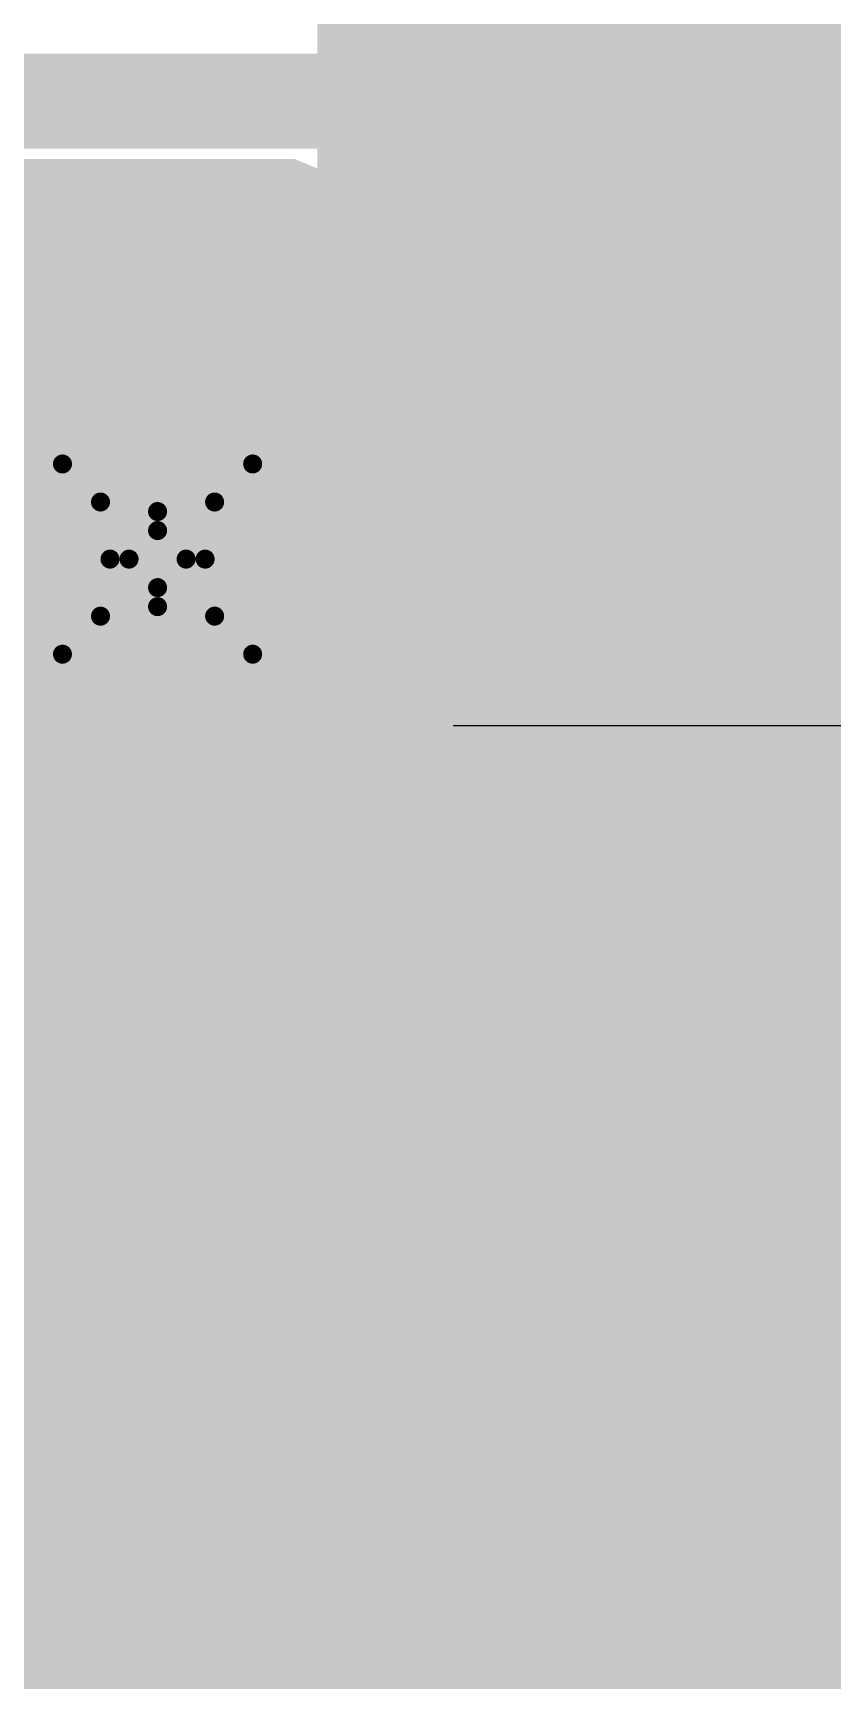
# Model space of a CAD drawing. Header units: inches. Extents: x -2 to 289, y -4 to 187.
# Drawn here: x 108.201 to 110.336, y 3.735 to 8.134 of the extents above; entities that cross this region are included whole.
import ezdxf

# ---------------------------------------------------------------- set-up
doc = ezdxf.new("R2010")
doc.units = ezdxf.units.IN
for name, color, linetype in [('Bottom Layer', 5, 'Continuous'), ('Bottom Overlay', 54, 'Continuous'), ('Drill Drawing', 1, 'Continuous'), ('Layer 1', 16, 'Continuous'), ('Layer 2', 76, 'Continuous'), ('Top Layer', 1, 'Continuous'), ('Top Overlay', 2, 'Continuous'), ('Top Paste', 8, 'Continuous'), ('Top Solder', 216, 'Continuous'), ('Via Holes', 16, 'Continuous')]:
    doc.layers.add(name, color=color, linetype=linetype)

# ---------------------------------------------------------------- blocks, each defined once
blk = doc.blocks.new('RES_2512_B_86')
at = {"layer": 'Bottom Overlay', "const_width": 0.254}
for points in [[(-4.2418, 1.8542), (4.2366, 1.8542)], [(-4.2418, -1.8542), (4.2366, -1.8542)]]:
    blk.add_lwpolyline(points, dxfattribs=at)
blk = doc.blocks.new('R___0402_126')
at = {"layer": 'Top Layer'}
for points in [[(-0.6985, -0.3175), (-0.6985, 0.3175), (-0.2413, 0.3175), (-0.2413, -0.3175)], [(0.2413, -0.3175), (0.2413, 0.3175), (0.6985, 0.3175), (0.6985, -0.3175)]]:
    blk.add_hatch(color=1, dxfattribs=at).paths.add_polyline_path(points)
at = {"layer": 'Top Paste'}
for points in [[(-0.6985, -0.3175), (-0.6985, 0.3175), (-0.2413, 0.3175), (-0.2413, -0.3175)], [(0.2413, -0.3175), (0.2413, 0.3175), (0.6985, 0.3175), (0.6985, -0.3175)]]:
    blk.add_hatch(color=8, dxfattribs=at).paths.add_polyline_path(points)
at = {"layer": 'Top Solder'}
for points in [[(-0.7535, -0.3725), (-0.7535, 0.3725), (-0.1863, 0.3725), (-0.1863, -0.3725)], [(0.1863, -0.3725), (0.1863, 0.3725), (0.7535, 0.3725), (0.7535, -0.3725)]]:
    blk.add_hatch(color=216, dxfattribs=at).paths.add_polyline_path(points)
at = {"layer": 'Top Overlay'}
for points, const_width in [([(-0.7874, -0.4064), (-0.7874, 0.4064)], 0.127), ([(-0.7874, 0.4064), (0.7874, 0.4064)], 0.127), ([(0.7874, -0.4064), (0.7874, 0.4064)], 0.127), ([(-0.7874, -0.4064), (0.7874, -0.4064)], 0.127), ([(-0.8128, -0.4318), (0.8128, -0.4318)], 0.00323)]:
    blk.add_lwpolyline(points, dxfattribs=dict(at, const_width=const_width))
for points, const_width in [([(-0.8191, 0.4064, 1), (-0.7556, 0.4064, 1)], 0.0635), ([(-0.8191, 0.4064, 1), (-0.7556, 0.4064, 1)], 0.0635), ([(0.7556, 0.4064, 1), (0.8191, 0.4064, 1)], 0.0635), ([(0.7556, 0.4064, 1), (0.8191, 0.4064, 1)], 0.0635), ([(-0.8191, -0.4064, 1), (-0.7556, -0.4064, 1)], 0.0635), ([(-0.8191, -0.4064, 1), (-0.7556, -0.4064, 1)], 0.0635), ([(0.7556, -0.4064, 1), (0.8191, -0.4064, 1)], 0.0635), ([(0.7556, -0.4064, 1), (0.8191, -0.4064, 1)], 0.0635), ([(-0.8136, -0.4318, 1), (-0.812, -0.4318, 1)], 0.00161), ([(0.812, -0.4318, 1), (0.8136, -0.4318, 1)], 0.00161)]:
    blk.add_lwpolyline(points, format="xyb", close=True, dxfattribs=dict(at, const_width=const_width))

msp = doc.modelspace()

# ---------------------------------------------------------------- hatches: boundary and pattern name
at = {"layer": 'Bottom Layer'}
msp.add_hatch(color=5, dxfattribs=at).paths.add_polyline_path([(116.5582, 8.1315), (116.7395, 7.9501), (116.823, 7.7486), (116.8377, 7.585), (116.8377, 7.585), (116.8377, 7.585), (116.8377, 7.585), (116.8377, 0.5533), (116.8377, 0.4713), (116.8057, 0.3104), (116.7429, 0.1589), (116.6518, 0.0225), (116.5358, -0.0935), (116.3994, -0.1846), (116.2478, -0.2474), (116.087, -0.2794), (104.9685, -0.2794), (104.8098, -0.2137), (104.6883, -0.0922), (104.6226, 0.0665), (104.6226, 0.1524), (104.6226, 7.2975), (104.6226, 7.397), (104.6988, 7.5809), (104.8395, 7.7216), (105.0233, 7.7977), (105.1229, 7.7977), (105.1229, 7.7978), (106.0595, 7.7977), (108.899, 7.7977), (109.0463, 7.7367), (109.159, 7.624), (109.22, 7.4767), (109.22, 3.3084), (109.225, 3.2576), (109.2639, 3.1637), (109.3357, 3.0919), (109.4296, 3.053), (109.4804, 3.048), (110.96, 3.048), (111.0458, 3.048), (111.2042, 2.9824), (111.3254, 2.8611), (111.3593, 2.7794), (111.391, 2.617), (111.391, 2.617), (111.391, 2.617), (111.391, 2.617), (111.391, 1.8168), (111.3943, 1.7507), (111.4201, 1.6212), (111.4706, 1.4992), (111.544, 1.3893), (111.6374, 1.2959), (111.7472, 1.2226), (111.8692, 1.172), (111.9988, 1.1462), (112.0648, 1.143), (113.3094, 1.143), (113.3936, 1.1513), (113.5493, 1.2158), (113.6684, 1.3349), (113.7329, 1.4906), (113.7412, 1.5748), (113.7412, 3.8898), (113.8675, 3.8898), (113.8675, 8.0435), (113.9725, 8.1484), (114.1685, 8.2296), (116.1931, 8.2296), (116.3213, 8.2296)])
h = msp.add_hatch(color=5, dxfattribs=at)
edge = h.paths.add_edge_path()
edge.add_arc((108.5342, 6.7289), 0.3, 0, 360)
at = {"layer": 'Layer 1'}
h = msp.add_hatch(color=16, dxfattribs=at)
edge = h.paths.add_edge_path()
edge.add_arc((108.5342, 6.7289), 0.3, 0, 360)
at = {"layer": 'Layer 2'}
h = msp.add_hatch(color=76, dxfattribs=at)
h.paths.add_polyline_path([(128.9711, 22.9225), (129.1564, 22.8457), (129.3232, 22.7343), (129.429, 22.6285), (129.429, 22.6285), (129.4651, 22.5924), (129.4934, 22.55), (129.4934, 22.55), (129.5765, 22.4256), (129.6533, 22.2403), (129.6824, 22.0936), (129.6824, 22.0936), (129.6924, 22.0436), (129.6924, 21.9926), (129.6924, 21.9926), (129.6924, 21.9433), (129.6924, 0.5375), (129.6924, 0.5375), (129.6924, 0.3991), (129.6384, 0.1276), (129.5324, -0.1282), (129.3786, -0.3584), (129.1829, -0.5542), (128.9527, -0.708), (128.6969, -0.8139), (128.6469, -0.8239), (128.6469, -0.8239), (128.4254, -0.8679), (128.2869, -0.8679), (110.0382, -0.8679), (110.0382, -0.8679), (110.0315, -0.8681), (110.0315, -0.8681), (109.9858, -0.8693), (109.9858, -0.8693), (109.9348, -0.8706), (109.731, -0.8356), (109.5379, -0.7614), (109.4154, -0.6841), (109.4154, -0.6841), (109.363, -0.651), (109.213, -0.5086), (109.0936, -0.3397), (109.0095, -0.1508), (108.9639, 0.051), (108.9612, 0.1544), (108.9612, 1.8292), (109.139, 1.9255), (109.2246, 1.89), (109.3945, 1.89), (109.5514, 1.955), (109.6715, 2.0751), (109.7365, 2.2321), (109.7365, 2.4019), (109.6715, 2.5589), (109.5514, 2.679), (109.3945, 2.744), (109.2246, 2.744), (109.139, 2.7085), (108.9612, 2.8048), (108.9612, 12.2018), (113.114, 12.2018), (113.114, 10.795), (113.114, 4.7713), (113.114, 4.7713), (113.1182, 4.6818), (113.153, 4.5064), (113.2214, 4.3411), (113.3208, 4.1925), (113.4474, 4.0661), (113.5964, 3.9671), (113.7618, 3.8991), (113.9373, 3.8648), (114.0268, 3.8608), (122.6562, 3.8608), (122.8077, 3.8682), (123.1049, 3.9274), (123.3378, 4.0238), (123.3378, 4.0238), (123.3849, 4.0433), (123.4273, 4.0717), (123.4273, 4.0717), (123.5945, 4.1834), (123.5945, 4.1834), (123.6369, 4.2117), (123.8512, 4.426), (123.8795, 4.4684), (123.8795, 4.4684), (123.9912, 4.6356), (123.9912, 4.6356), (124.0195, 4.678), (124.1355, 4.958), (124.1946, 5.2552), (124.2021, 5.4067), (124.2021, 17.9109), (124.2021, 17.9109), (124.1919, 18.0142), (124.1675, 18.0731), (124.1675, 18.0731), (124.1662, 18.0764), (124.1129, 18.2051), (123.9668, 18.3512), (123.7759, 18.4302), (123.6996, 18.4377), (123.6996, 18.4377), (123.6981, 18.4379), (123.6981, 18.4379), (123.6726, 18.4404), (123.6472, 18.4404), (123.6471, 18.4404), (121.543, 18.4404), (121.4515, 18.4586), (121.4515, 18.4586), (121.4014, 18.4686), (121.2681, 18.5238), (121.1481, 18.604), (121.046, 18.7061), (120.9658, 18.8261), (120.9105, 18.9595), (120.9006, 19.0095), (120.9006, 19.0095), (120.8824, 19.101), (120.8824, 22.1407), (120.8923, 22.1907), (120.8923, 22.1907), (120.9174, 22.3166), (120.986, 22.4823), (121.0857, 22.6315), (121.206, 22.7518), (121.2271, 22.768), (121.2715, 22.7977), (121.2715, 22.7977), (121.2715, 22.7977), (121.3617, 22.858), (121.4088, 22.8775), (121.4088, 22.8775), (121.5274, 22.9266), (121.7033, 22.9616), (121.793, 22.9616), (128.6741, 22.9616), (128.7744, 22.9616)])
h.paths.add_polyline_path([(125.7653, 15.7305), (125.5954, 15.7305), (125.4385, 15.6655), (125.3184, 15.5454), (125.2534, 15.3884), (125.2534, 15.2186), (125.3184, 15.0616), (125.4385, 14.9415), (125.5954, 14.8765), (125.7653, 14.8765), (125.9222, 14.9415), (126.0423, 15.0616), (126.1074, 15.2186), (126.1074, 15.3884), (126.0423, 15.5454), (125.9222, 15.6655)], flags=0)
h.paths.add_polyline_path([(127.7199, 14.9685), (127.5501, 14.9685), (127.3931, 14.9035), (127.273, 14.7834), (127.208, 14.6264), (127.208, 14.4566), (127.273, 14.2996), (127.3931, 14.1795), (127.5501, 14.1145), (127.7199, 14.1145), (127.8769, 14.1795), (127.997, 14.2996), (128.062, 14.4566), (128.062, 14.6264), (127.997, 14.7834), (127.8769, 14.9035)], flags=0)
h = msp.add_hatch(color=76, dxfattribs=at)
edge = h.paths.add_edge_path()
edge.add_arc((108.5342, 6.7289), 0.3, 0, 360)
at = {"layer": 'Top Layer'}
msp.add_hatch(color=1, dxfattribs=at).paths.add_polyline_path([(112.9896, 11.1427), (113.0703, 11.062), (113.114, 10.9565), (113.114, 10.8994), (113.114, 7.585), (109.579, 7.585), (109.4143, 7.6532), (109.2882, 7.7793), (109.22, 7.944), (109.22, 8.0331), (109.22, 10.795), (109.22, 10.8729), (109.2796, 11.0167), (109.3897, 11.1268), (109.5335, 11.1864), (112.8841, 11.1864)])
h = msp.add_hatch(color=1, dxfattribs=at)
edge = h.paths.add_edge_path()
edge.add_arc((108.5342, 6.7289), 0.3, 0, 360)
at = {"layer": 'Via Holes'}
h = msp.add_hatch(color=7, dxfattribs=at)
edge = h.paths.add_edge_path()
edge.add_arc((108.5342, 6.7289), 0.15, 0, 360)

# ---------------------------------------------------------------- linework, layer by layer
at = {"layer": 'Drill Drawing', "const_width": 0.0508}
for points in [[(108.2802, 6.9829), (108.5342, 6.8559)], [(108.2802, 6.9829), (108.4072, 6.7289)], [(108.5342, 6.8559), (108.7882, 6.9829)], [(108.6612, 6.7289), (108.7882, 6.9829)], [(108.3818, 6.8813), (108.5342, 6.8051)], [(108.3818, 6.8813), (108.458, 6.7289)], [(108.5342, 6.8051), (108.6866, 6.8813)], [(108.6104, 6.7289), (108.6866, 6.8813)], [(108.2802, 6.4749), (108.4072, 6.7289)], [(108.3818, 6.5765), (108.458, 6.7289)], [(108.6104, 6.7289), (108.6866, 6.5765)], [(108.6612, 6.7289), (108.7882, 6.4749)], [(108.3818, 6.5765), (108.5342, 6.6527)], [(108.5342, 6.6527), (108.6866, 6.5765)], [(108.2802, 6.4749), (108.5342, 6.6019)], [(108.5342, 6.6019), (108.7882, 6.4749)]]:
    msp.add_lwpolyline(points, dxfattribs=at)
at = {"layer": 'Drill Drawing', "const_width": 0.0254}
for points in [[(108.2675, 6.9829, 1), (108.2929, 6.9829, 1)], [(108.2675, 6.9829, 1), (108.2929, 6.9829, 1)], [(108.7755, 6.9829, 1), (108.8009, 6.9829, 1)], [(108.7755, 6.9829, 1), (108.8009, 6.9829, 1)], [(108.3691, 6.8813, 1), (108.3945, 6.8813, 1)], [(108.3691, 6.8813, 1), (108.3945, 6.8813, 1)], [(108.6739, 6.8813, 1), (108.6993, 6.8813, 1)], [(108.6739, 6.8813, 1), (108.6993, 6.8813, 1)], [(108.5215, 6.8559, 1), (108.5469, 6.8559, 1)], [(108.5215, 6.8559, 1), (108.5469, 6.8559, 1)], [(108.5215, 6.8051, 1), (108.5469, 6.8051, 1)], [(108.5215, 6.8051, 1), (108.5469, 6.8051, 1)], [(108.3945, 6.7289, 1), (108.4199, 6.7289, 1)], [(108.3945, 6.7289, 1), (108.4199, 6.7289, 1)], [(108.4453, 6.7289, 1), (108.4707, 6.7289, 1)], [(108.4453, 6.7289, 1), (108.4707, 6.7289, 1)], [(108.5977, 6.7289, 1), (108.6231, 6.7289, 1)], [(108.5977, 6.7289, 1), (108.6231, 6.7289, 1)], [(108.6485, 6.7289, 1), (108.6739, 6.7289, 1)], [(108.6485, 6.7289, 1), (108.6739, 6.7289, 1)], [(108.5215, 6.6527, 1), (108.5469, 6.6527, 1)], [(108.5215, 6.6527, 1), (108.5469, 6.6527, 1)], [(108.3691, 6.5765, 1), (108.3945, 6.5765, 1)], [(108.3691, 6.5765, 1), (108.3945, 6.5765, 1)], [(108.5215, 6.6019, 1), (108.5469, 6.6019, 1)], [(108.5215, 6.6019, 1), (108.5469, 6.6019, 1)], [(108.6739, 6.5765, 1), (108.6993, 6.5765, 1)], [(108.6739, 6.5765, 1), (108.6993, 6.5765, 1)], [(108.2675, 6.4749, 1), (108.2929, 6.4749, 1)], [(108.2675, 6.4749, 1), (108.2929, 6.4749, 1)], [(108.7755, 6.4749, 1), (108.8009, 6.4749, 1)], [(108.7755, 6.4749, 1), (108.8009, 6.4749, 1)]]:
    msp.add_lwpolyline(points, format="xyb", close=True, dxfattribs=at)
at = {"layer": 'Top Layer'}
for points, const_width in [([(108.5342, 6.716), (109.6681, 6.716)], 0.381), ([(108.5342, 6.716), (108.5342, 6.7289)], 0.254), ([(110.0382, -1.0348), (110.0382, 4.8176)], 0.508)]:
    msp.add_lwpolyline(points, dxfattribs=dict(at, const_width=const_width))
for points, const_width in [([(108.439, 6.716, 1), (108.6295, 6.716, 1)], 0.1905), ([(109.5728, 6.716, 1), (109.7633, 6.716, 1)], 0.1905), ([(108.4707, 6.7289, 1), (108.5977, 6.7289, 1)], 0.127), ([(108.4707, 6.716, 1), (108.5977, 6.716, 1)], 0.127), ([(109.9112, 4.8176, 1), (110.1652, 4.8176, 1)], 0.254), ([(109.9112, 4.8176, 1), (110.1652, 4.8176, 1)], 0.254)]:
    msp.add_lwpolyline(points, format="xyb", close=True, dxfattribs=dict(at, const_width=const_width))
at = {"layer": 'Top Layer', "const_width": 0.508}
msp.add_lwpolyline([(110.0382, 4.8176, -0.414214), (110.6666, 5.446)], format="xyb", dxfattribs=at)

# ---------------------------------------------------------------- block references
for name, p in [('RES_2512_B_86', (109.3095, 6.0978)), ('R___0402_126', (110.138, 6.716))]:
    msp.add_blockref(name, p)

doc.saveas('drawing.dxf')
